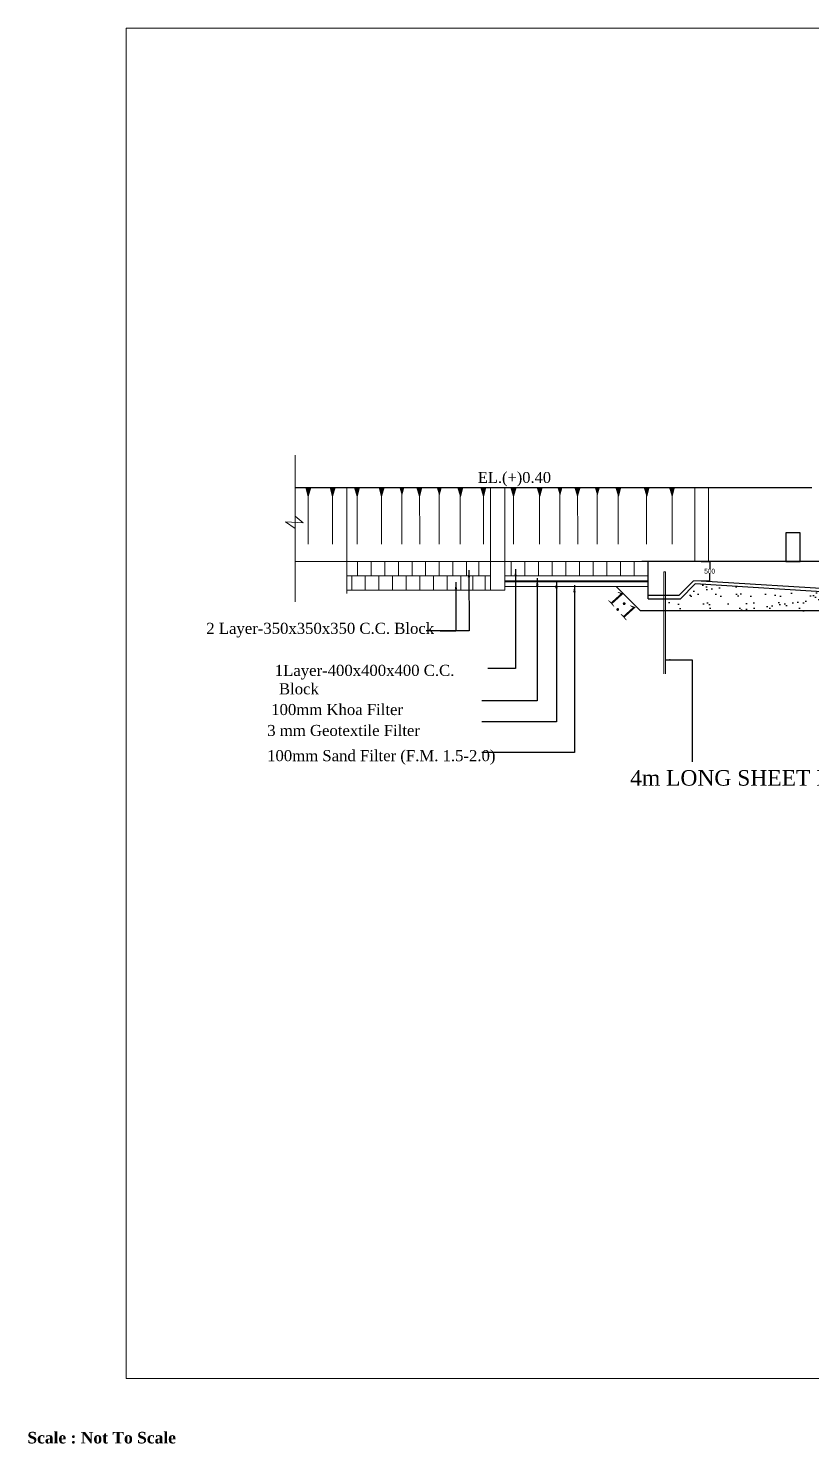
# Model space of a CAD drawing. Header units: inches. Extents: x -1277702 to 350617, y -622745 to 1282697.
# Drawn here: x -1016760 to -984043, y 897800 to 956899 of the extents above; entities that cross this region are included whole.
import ezdxf

# ---------------------------------------------------------------- set-up
doc = ezdxf.new("R2010")
doc.units = ezdxf.units.IN
doc.header["$LTSCALE"] = 600
doc.header["$MEASUREMENT"] = 0
doc.linetypes.add('DASHED', pattern=[0.75, 0.5, -0.25])
for name, color, linetype, lineweight in [('arrow', 6, 'Continuous', 15), ('LIGHT', 7, 'Continuous', 0), ('LINE', 7, 'Continuous', 20)]:
    doc.layers.add(name, color=color, linetype=linetype, lineweight=lineweight)
doc.layers.add('TEXT', color=7, linetype='Continuous')
doc.styles.add('arial', font='swisscl.ttf')
doc.styles.add('REGULAR', font='times.ttf', dxfattribs={"height": 200})
doc.styles.add('t250', font='times.ttf', dxfattribs={"height": 250})
doc.styles.add('TIMES', font='times.ttf')
doc.dimstyles.new('sec', dxfattribs={"dimtxt": 180, "dimasz": 300, "dimexe": 0.18, "dimexo": 0.0625, "dimgap": 0.09, "dimtad": 0, "dimtih": 1, "dimtoh": 1, "dimdec": 0, "dimzin": 0, "dimdsep": 46, "dimtxsty": 'REGULAR', "dimcen": 0.09, "dimadec": 0, "dimazin": 0, "dimtfac": 1, "dimtdec": 0, "dimtofl": 0, "dimtmove": 0, "dimatfit": 3, "dimfxl": 1, "dimtolj": 1, "dimtzin": 0, "dimarcsym": 0})
doc.dimstyles.get("Standard").update_dxf_attribs({"dimtxt": 100, "dimasz": 0.18, "dimexe": 0.18, "dimexo": 0.0625, "dimgap": 0.09, "dimtad": 0, "dimtih": 1, "dimtoh": 1, "dimdec": 4, "dimzin": 0, "dimdsep": 46, "dimtxsty": 'Standard', "dimcen": 0.09, "dimadec": 0, "dimazin": 0, "dimtfac": 1, "dimtdec": 4, "dimtofl": 0, "dimtmove": 0, "dimatfit": 3, "dimfxl": 1, "dimtolj": 1, "dimtzin": 0, "dimarcsym": 0})

# ---------------------------------------------------------------- blocks, each defined once
blk = doc.blocks.new('*D272')
at = {"color": 0, "lineweight": -2}
for p, q in [((-988661, 934631), (-988302, 934631)), ((-988302, 934631), (-988302, 934332)), ((-988661, 933831), (-988302, 933831)), ((-988302, 933832), (-988302, 934131))]:
    blk.add_line(p, q, dxfattribs=at)
at = {"color": 0}
for points in [[(-988302, 934631), (-988302, 934631), (-988302, 934631)], [(-988302, 933832), (-988302, 933832), (-988302, 933831)]]:
    blk.add_solid(points, dxfattribs=at)
at = {"layer": 'DEFPOINTS', "color": 0}
for p in [(-988661, 934631), (-988661, 933831), (-988302, 933831)]:
    blk.add_point(p, dxfattribs=at)
at = {"color": 0, "insert": (-988302, 934231), "char_height": 200, "attachment_point": 5}
blk.add_mtext('\\A1;500', dxfattribs=at)

msp = doc.modelspace()

# ---------------------------------------------------------------- hatches: boundary and pattern name
at = {"linetype": 'DASHED'}
h = msp.add_hatch(dxfattribs=at)
h.set_pattern_fill('AR-SAND', color=256, scale=400, style=0)
h.set_pattern_definition([(37.5, (-2108.1, -9626), (-25.19734, 770.7295), [0, -608, 0, -680, 0, -650]), (7.5, (-2108.1, -9626), (707.9107, 1128.8584), [0, -328, 0, -548, 0, -210]), (327.5, (-2600.1, -9626), (1245.65674, 2.26362), [0, -200, 0, -720, 0, -940]), (317.5, (-2600.1, -9626), (1202.4506, 351.0702), [0, -100, 0, -472, 0, -540])])
h.paths.add_polyline_path([(-976849.96862, 932581.45166), (-976820.6811, 933081.45166), (-978921.16927, 933081.45166), (-988906.27091, 933696.55033), (-989518.94233, 933083.87891), (-990144.36981, 933083.87891), (-990144.36981, 932581.45166)])

# ---------------------------------------------------------------- linework, layer by layer
at = {"color": 0}
for p, q in [((-1005613.30637, 937730.10409), (-990830.23031, 937730.10409)), ((-990998.17878, 937730.10409), (-984042.52719, 937730.10409)), ((-990866.0275, 933083.87891), (-990866.0275, 934633.87704)), ((-978921.16927, 934631.45166), (-986193.50725, 934631.45166)), ((-988983.50161, 933831.45166), (-989581.07436, 933233.87891)), ((-988661.16927, 933831.45166), (-978921.16927, 933231.45166)), ((-990866.0275, 933233.87891), (-989581.07436, 933233.87891)), ((-988906.27091, 933696.55033), (-989518.94233, 933083.87891)), ((-978921.16927, 933081.45166), (-988906.27091, 933696.55033)), ((-953878.36294, 932581.45166), (-991193.30379, 932581.45166)), ((-990866.0275, 933083.87891), (-989518.94233, 933083.87891))]:
    msp.add_line(p, q, dxfattribs=at)
at = {"color": 7}
for p, q in [((-977521.16927, 934631.45166), (-991132.55052, 934631.45166)), ((-991193.30379, 932581.45166), (-992205.73104, 933593.87891))]:
    msp.add_line(p, q, dxfattribs=at)
msp.add_lwpolyline([(-984521.16927, 934631.45166), (-984521.16927, 935831.45166), (-985121.16927, 935831.45166), (-985121.16927, 934631.45166)], close=True, dxfattribs=at)
at = {"layer": 'LIGHT', "lineweight": 0}
for p, q in [((-1005175.53164, 937720.66519), (-1005066.11841, 937349.86175)), ((-1005070.02422, 937730.10409), (-1005070.02422, 935353.7333)), ((-1005066.11841, 937349.86175), (-1004964.5168, 937720.66519)), ((-1004158.46832, 937722.46747), (-1004049.05508, 937351.66404)), ((-1004052.9609, 937730.10409), (-1004052.9609, 935353.7333)), ((-1004049.05508, 937351.66404), (-1003947.45348, 937722.46747)), ((-1003458.02901, 933306.61248), (-1003458.02901, 937730.10409)), ((-1003136.36083, 937723.17807), (-1003026.94759, 937352.37464)), ((-1003030.8534, 937730.10409), (-1003030.8534, 935353.7333)), ((-1003026.94759, 937352.37464), (-1002925.34598, 937723.17807)), ((-1002112.47163, 937720.11922), (-1002003.05839, 937349.31579)), ((-1002006.9642, 937730.10409), (-1002006.9642, 935353.7333)), ((-1002003.05839, 937349.31579), (-1001901.45678, 937720.11922)), ((-1000529.4181, 937720.32946), (-1000420.00487, 937349.52603)), ((-1000422.0724, 937730.10409), (-1000411.14494, 935353.7333)), ((-1000420.00487, 937349.52603), (-1000318.40326, 937720.32946)), ((-999597.04874, 937730.10409), (-999597.04874, 935353.7333)), ((-998824.65992, 937721.21381), (-998715.24669, 937350.41038)), ((-998719.1525, 937730.10409), (-998719.1525, 935353.7333)), ((-998715.24669, 937350.41038), (-998613.64508, 937721.21381)), ((-997860.26178, 937722.33579), (-997750.84854, 937351.53236)), ((-997750.84854, 937351.53236), (-997649.24693, 937722.33579)), ((-996601.99051, 937723.04639), (-996492.57728, 937352.24296)), ((-996492.57728, 937352.24296), (-996390.97567, 937723.04639)), ((-995511.71712, 937732.61766), (-995402.30388, 937361.81423)), ((-995406.2097, 937730.10409), (-995406.2097, 935353.7333)), ((-995402.30388, 937361.81423), (-995300.70227, 937732.61766)), ((-993928.6636, 937732.8279), (-993819.25036, 937362.02447)), ((-993821.3185, 937730.10409), (-993810.39103, 935353.7333)), ((-993819.25036, 937362.02447), (-993717.64875, 937732.8279)), ((-992996.29424, 937730.10409), (-992996.29424, 935353.7333)), ((-992223.90542, 937733.71225), (-992114.49218, 937362.90882)), ((-992118.39799, 937730.10409), (-992118.39799, 935353.7333)), ((-992114.49218, 937362.90882), (-992012.89057, 937733.71225)), ((-991040.40682, 937733.16363), (-990930.99358, 937362.36019)), ((-990934.8994, 937730.10409), (-990934.8994, 935353.7333)), ((-990930.99358, 937362.36019), (-990829.39198, 937733.16363)), ((-989977.50587, 937735.67651), (-989868.09263, 937364.87308)), ((-989871.99845, 937730.10409), (-989871.99845, 935353.7333)), ((-989868.09263, 937364.87308), (-989766.49102, 937735.67651))]:
    msp.add_line(p, q, dxfattribs=at)
at = {"layer": 'LIGHT', "lineweight": 0, "ltscale": 2}
for points in [[(-1005175.53164, 937733.29531), (-1005066.11841, 937362.49187), (-1004964.5168, 937733.29531)], [(-1004158.46832, 937735.09759), (-1004049.05508, 937364.29416), (-1003947.45348, 937735.09759)], [(-1003136.36083, 937735.80819), (-1003026.94759, 937365.00476), (-1002925.34598, 937735.80819)], [(-1002112.47163, 937732.74934), (-1002003.05839, 937361.94591), (-1001901.45678, 937732.74934)], [(-1001262.30877, 937734.45908), (-1001152.89553, 937363.65565), (-1001051.29392, 937734.45908)], [(-1000529.4181, 937732.95958), (-1000420.00487, 937362.15615), (-1000318.40326, 937732.95958)], [(-999701.55539, 937733.66472), (-999592.14216, 937362.86128), (-999490.54055, 937733.66472)], [(-998824.65992, 937733.84393), (-998715.24669, 937363.0405), (-998613.64508, 937733.84393)], [(-997860.26178, 937734.96591), (-997750.84854, 937364.16248), (-997649.24693, 937734.96591)], [(-996601.99051, 937735.67651), (-996492.57728, 937364.87308), (-996390.97567, 937735.67651)], [(-995511.71712, 937732.61766), (-995402.30388, 937361.81423), (-995300.70227, 937732.61766)], [(-994661.55426, 937734.3274), (-994552.14102, 937363.52397), (-994450.53941, 937734.3274)], [(-993928.6636, 937732.8279), (-993819.25036, 937362.02447), (-993717.64875, 937732.8279)], [(-993100.80088, 937733.53304), (-992991.38765, 937362.72961), (-992889.78604, 937733.53304)], [(-992223.90542, 937733.71225), (-992114.49218, 937362.90882), (-992012.89057, 937733.71225)], [(-991040.40682, 937733.16363), (-990930.99358, 937362.36019), (-990829.39198, 937733.16363)], [(-989977.50587, 937735.67651), (-989868.09263, 937364.87308), (-989766.49102, 937735.67651)]]:
    msp.add_solid(points, dxfattribs=at)
at = {"layer": 'LINE', "ltscale": 2}
for p, q in [((-1005615.80391, 939077.73301), (-1005615.80391, 932945.07852)), ((-1005613.30637, 937730.10409), (-1005613.30637, 936527.27449)), ((-1001156.83474, 937730.10409), (-1001156.83474, 935353.7333)), ((-997754.75435, 937730.10409), (-997754.75435, 935353.7333)), ((-997452.11002, 937730.10409), (-997452.11002, 934339.75519)), ((-997452.11002, 937730.10409), (-997452.11002, 933434.00331)), ((-996852.11002, 933434.01059), (-996852.11002, 937730.10409)), ((-996496.48309, 937730.10409), (-996496.48309, 935353.7333)), ((-994556.08023, 937730.10409), (-994556.08023, 935353.7333)), ((-988921.16927, 937730.10409), (-988921.16927, 934631.45166)), ((-988351.16927, 937731.45166), (-988351.16927, 934627.835)), ((-1005279.19375, 936253.05359), (-1006021.74191, 936286.77688)), ((-1006021.74191, 936286.77688), (-1005615.80391, 936020.24282)), ((-1005615.80391, 936529.32434), (-1005279.19375, 936253.05359)), ((-1005615.80391, 934633.66798), (-990854.89941, 934633.86395)), ((-1005294.89941, 934633.67224), (-1005294.89941, 934634.01059)), ((-1005294.89941, 934634.01059), (-1005294.89941, 934633.67224)), ((-1004724.89941, 934634.01059), (-1004724.89941, 934633.67981)), ((-1004154.89941, 934634.01059), (-1004154.89941, 934633.68737)), ((-1003584.89941, 934634.01059), (-1003584.89941, 934633.69494)), ((-1003014.89941, 934034.01059), (-1003014.89941, 934634.01059)), ((-1002444.89941, 934634.01059), (-1002444.89941, 934034.01059)), ((-1001874.89941, 934634.01059), (-1001874.89941, 934034.01059)), ((-1001304.89941, 934634.01059), (-1001304.89941, 934034.01059)), ((-1000734.89941, 934634.01059), (-1000734.89941, 934034.01059)), ((-1000164.89941, 934634.01059), (-1000164.89941, 934034.01059)), ((-999594.89941, 934634.01059), (-999594.89941, 934034.01059)), ((-999024.89941, 934634.01059), (-999024.89941, 934034.01059)), ((-998454.89941, 934634.01059), (-998454.89941, 934034.01059)), ((-997941.91649, 934634.00944), (-997941.91649, 934034.00944)), ((-997732.09941, 934633.87891), (-997732.09941, 934633.77061)), ((-997162.09941, 934633.87891), (-997162.09941, 934633.77835)), ((-996592.09941, 934633.87891), (-996592.09941, 934033.87891)), ((-996592.09941, 934633.87891), (-996592.09941, 934033.87891)), ((-996022.09941, 934033.87891), (-996022.09941, 934633.87891)), ((-995452.09941, 934633.87891), (-995452.09941, 934033.87891)), ((-994882.09941, 934633.87891), (-994882.09941, 934033.87891)), ((-994312.09941, 934633.87891), (-994312.09941, 934033.87891)), ((-993742.09941, 934633.87891), (-993742.09941, 934033.87891)), ((-993172.09941, 934633.87891), (-993172.09941, 934033.87891)), ((-992602.09941, 934633.87891), (-992602.09941, 934033.87891)), ((-992032.09941, 934633.87891), (-992032.09941, 934033.87891)), ((-991462.09941, 934633.87891), (-991462.09941, 934033.87891)), ((-990866.0275, 934633.87704), (-990728.36927, 934633.87891)), ((-988661.16927, 934631.45166), (-986193.50725, 934631.45166)), ((-997452.11002, 934034.01059), (-1003458.02901, 934034.01059)), ((-1003254.98142, 934034.01059), (-1003254.98142, 933434.92165)), ((-1003254.98142, 934034.01059), (-1003254.98142, 933434.92165)), ((-1002684.98142, 933434.92165), (-1002684.98142, 934034.01059)), ((-1002114.98142, 934034.01059), (-1002114.98142, 933434.92165)), ((-1001544.98142, 934034.01059), (-1001544.98142, 933434.92165)), ((-1000974.98142, 934034.01059), (-1000974.98142, 933434.92165)), ((-1000404.98142, 934034.01059), (-1000404.98142, 933434.92165)), ((-999834.98142, 934034.01059), (-999834.98142, 933434.92165)), ((-999264.98142, 934034.01059), (-999264.98142, 933434.92165)), ((-998694.98142, 934034.01059), (-998694.98142, 933434.92165)), ((-998195.98872, 934033.08361), (-998195.98872, 933433.99467)), ((-997675.42797, 934033.08993), (-997675.42797, 933434.00099)), ((-990866.0275, 934033.87891), (-996852.11002, 934033.87891)), ((-990866.0275, 933833.87891), (-996852.11002, 933833.87891)), ((-990866.0275, 933793.87891), (-996852.11002, 933793.87891)), ((-996592.09941, 934033.87891), (-990866.0275, 934033.87891)), ((-990224.36981, 934209.44714), (-990224.36981, 929950.23118)), ((-990224.36981, 934209.44714), (-990144.36981, 934209.44714)), ((-990144.36981, 934209.44714), (-990144.36981, 929950.23118)), ((-988983.50161, 933831.45166), (-988661.16927, 933831.45166)), ((-996852.11002, 933434.01059), (-1003454.89941, 933433.93041)), ((-990866.0275, 933593.87891), (-996852.11002, 933593.87891))]:
    msp.add_line(p, q, dxfattribs=at)
at = {"layer": 'LINE'}
msp.add_lwpolyline([(-932942.50756, 900518.43858), (-1012672.96903, 900518.43858), (-1012672.96903, 956899.26491), (-932942.50756, 956899.26491)], close=True, dxfattribs=at)

# ---------------------------------------------------------------- texts
at = {"layer": 'TEXT', "color": 7, "lineweight": 20, "style": 't250'}
for s, insert, char_height, width, attachment_point in [('{\\fTimes New Roman|b0|i0|c238|p18;EL.(+)\\fTimes New Roman|b0|i0|c0|p18;0\\fTimes New Roman|b0|i0|c238|p18;.\\fTimes New Roman|b0|i0|c0|p18;4\\fTimes New Roman|b0|i0|c238|p18;0}', (-997987.22539, 938373.38024), 455, 6328.2034934, 1), ('{\\fTimes New Roman|b0|i0|c0|p18;4\\fTimes New Roman|b0|i0|c238|p18;m LONG SHEET PILE }', (-981780.04157, 925926.64193), 650, 20160.3362181, 3)]:
    msp.add_mtext(s, dxfattribs=dict(at, insert=insert, char_height=char_height, width=width, attachment_point=attachment_point))
at = {"layer": 'TEXT', "color": 1, "lineweight": 20, "insert": (-992113.46584, 933503.05567), "char_height": 650, "width": 1449.650085, "attachment_point": 1, "rotation": 312.1510159943, "style": 't250'}
msp.add_mtext('{\\fTimes New Roman|b0|i0|c0|p18;1:1}', dxfattribs=at)
at = {"layer": 'TEXT', "lineweight": 20, "char_height": 462, "attachment_point": 1, "style": 'TIMES'}
for s, insert, width in [('2{\\fTimes New Roman|b0|i0|c238|p18; Layer-}35{\\fTimes New Roman|b0|i0|c238|p18;0x}35{\\fTimes New Roman|b0|i0|c238|p18;0x}35{\\fTimes New Roman|b0|i0|c238|p18;0 C.C. Block}', (-1009326.04907, 932076.0474), 12021.428645), ('{\\fTimes New Roman|b0|i0|c238|p18;1Layer-400x400x}4{\\fTimes New Roman|b0|i0|c238|p18;00 C.C.}\\P{\\fTimes New Roman|b0|i0|c238|p18; Block}', (-1006466.01083, 930321.05979), 13413.5538953), ('{\\fTimes New Roman CE|b0|i0|c238|p18;100mm Khoa Filter }', (-1006614.49814, 928686.60735), 12021.428645), ('3 mm Geotextile Filter ', (-1006779.83216, 927812.38916), 12021.428645), ('{\\fTimes New Roman CE|b0|i0|c238|p18;100mm Sand Filter (F.M. 1.5-2.0)}', (-1006785.71546, 926760.19589), 12021.428645)]:
    msp.add_mtext(s, dxfattribs=dict(at, insert=insert, width=width))
at = {"layer": 'TEXT', "color": 0, "linetype": 'ByBlock', "insert": (-1016798.81502, 898294.22826), "char_height": 483.4404276, "width": 25162.8643207, "attachment_point": 1, "style": 'arial'}
msp.add_mtext('{\\fTimes New Roman|b1|i0|c0|p18;Scale : Not To Scale}', dxfattribs=at)

# ---------------------------------------------------------------- dimensions: what is measured, and where the dimension line sits
at = {"color": 7}
dim = msp.add_linear_dim(base=(-988301.88785, 933831.45166), p1=(-988661.16927, 934631.45166), p2=(-988661.16927, 933831.45166), angle=90, text='500', dimstyle='Standard', override={"dimtxt": 200}, dxfattribs=at)
dim.commit()
dim.dimension.update_dxf_attribs({"geometry": '*D272', "text_midpoint": (-988301.88785, 934231.45166)})

# ---------------------------------------------------------------- leaders
at = {"layer": 'arrow', "ltscale": 2}
for points in [[(-998357.57873, 934274.81346), (-998346.31775, 931735.3238), (-1000147.98331, 931735.3238)], [(-998900.14058, 933770.36774), (-998904.07915, 931729.97809), (-999561.64644, 931729.97809)], [(-995503.32678, 933933.64581), (-995503.32678, 928811.28863), (-997820.9309, 928811.28863)], [(-994701.92638, 933814.23914), (-994701.92638, 927934.65195), (-997820.9309, 927934.65195)], [(-996408.82073, 934319.61524), (-996414.03515, 930167.54177), (-997569.05415, 930167.54177)], [(-993949.39723, 933652.44442), (-993949.39723, 926662.52612), (-997820.9309, 926662.52612)]]:
    msp.add_leader(points, dimstyle='sec', override={"dimgap": 0.09, "dimtad": 0, "dimtxsty": 't250'}, dxfattribs=at)
at = {"layer": 'LIGHT'}
msp.add_leader([(-990144.19582, 930532.604), (-989029.10121, 930530.92285), (-989029.10121, 926265.24793)], dimstyle='Standard', override={"dimasz": 200, "dimgap": 0.09, "dimtad": 0}, dxfattribs=at)

doc.saveas('drawing.dxf')
